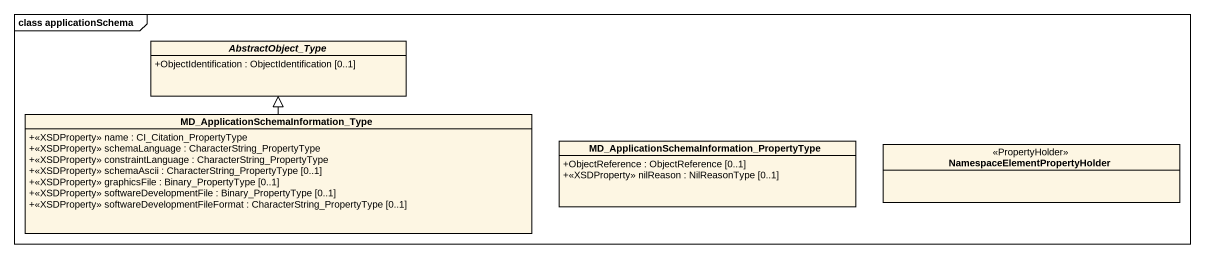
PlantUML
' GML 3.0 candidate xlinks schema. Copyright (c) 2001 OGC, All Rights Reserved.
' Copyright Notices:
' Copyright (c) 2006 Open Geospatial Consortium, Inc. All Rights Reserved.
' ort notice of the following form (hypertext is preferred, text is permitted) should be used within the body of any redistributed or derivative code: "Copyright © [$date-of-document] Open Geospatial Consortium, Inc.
@startuml
mainframe class applicationSchema
hide circle
hide empty members
skinparam classAttributeIconSize 0
abstract class AbstractObject_Type {
  +ObjectIdentification : ObjectIdentification [0..1]
}
class "MD_ApplicationSchemaInformation_Type" as MD_ApplicationSchemaInformat {
  +<<XSDProperty>> name : CI_Citation_PropertyType
  +<<XSDProperty>> schemaLanguage : CharacterString_PropertyType
  +<<XSDProperty>> constraintLanguage : CharacterString_PropertyType
  +<<XSDProperty>> schemaAscii : CharacterString_PropertyType [0..1]
  +<<XSDProperty>> graphicsFile : Binary_PropertyType [0..1]
  +<<XSDProperty>> softwareDevelopmentFile : Binary_PropertyType [0..1]
  +<<XSDProperty>> softwareDevelopmentFileFormat : CharacterString_PropertyType [0..1]
}
class "MD_ApplicationSchemaInformation_PropertyType" as MD_ApplicationSchemaInformat_2 {
  +ObjectReference : ObjectReference [0..1]
  +<<XSDProperty>> nilReason : NilReasonType [0..1]
}
class "NamespaceElementPropertyHolder" as NamespaceElementPropertyHold <<PropertyHolder>>
MD_ApplicationSchemaInformat -up-|> AbstractObject_Type
@enduml
